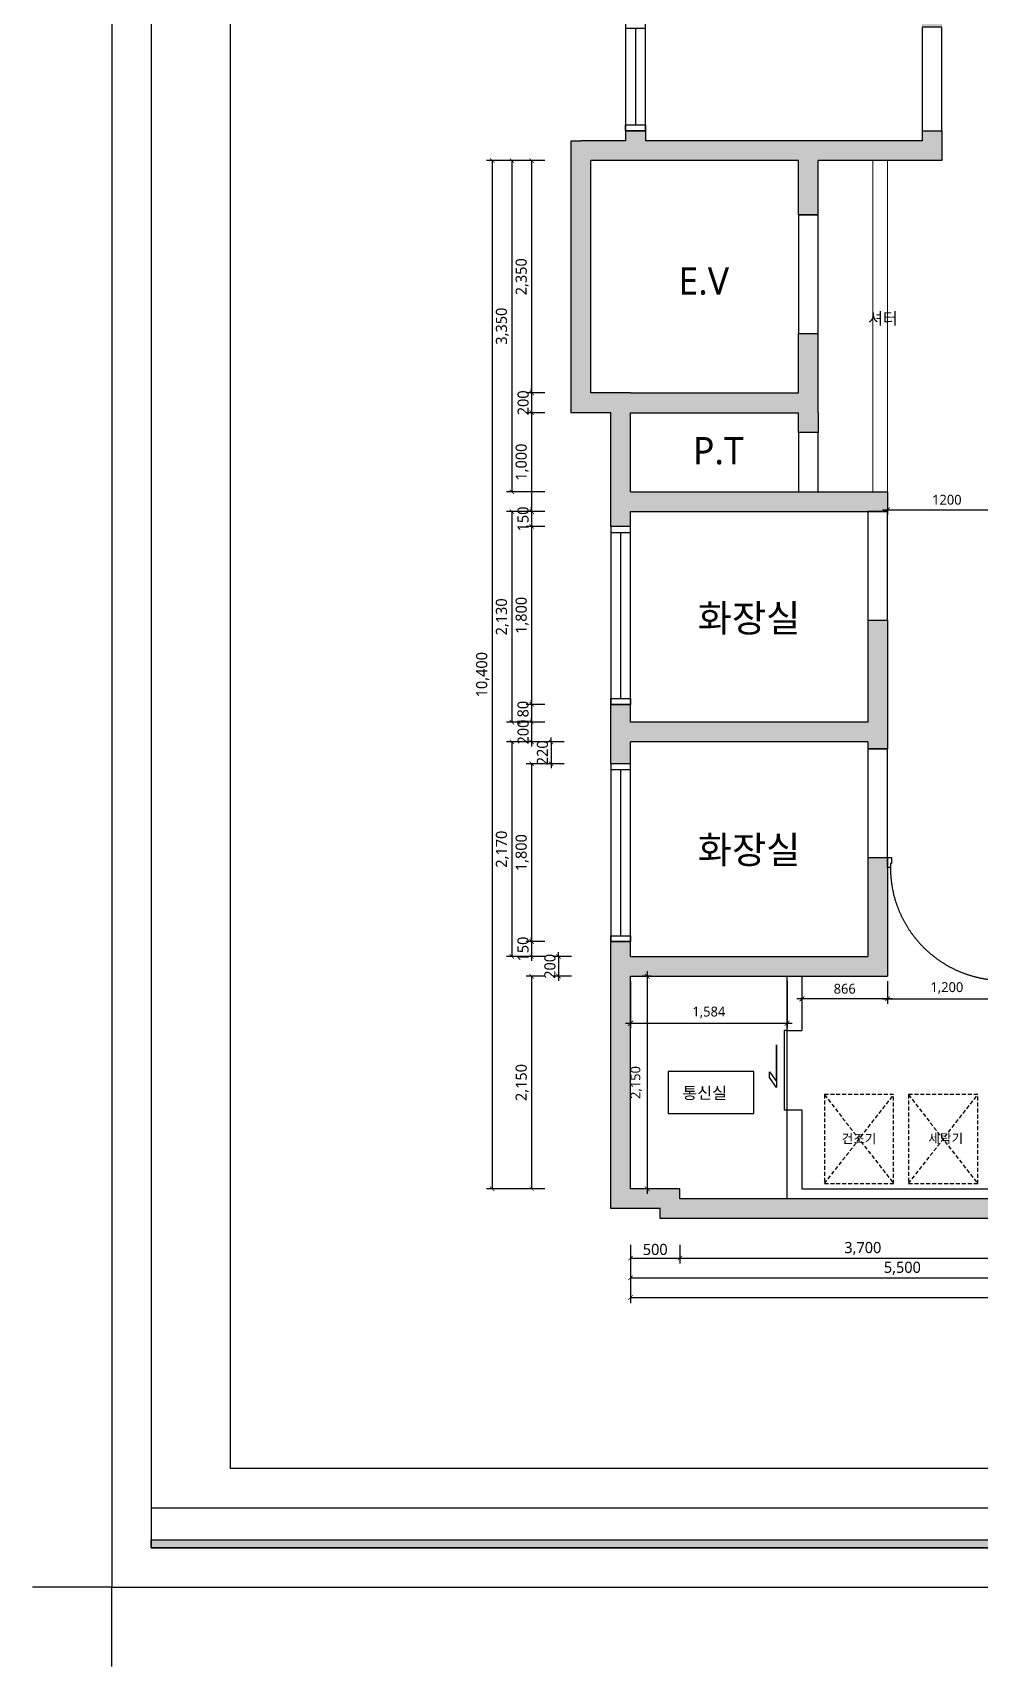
# Model space of a CAD drawing. Header units: metres. Extents: x 11578468 to 47831421, y -58341524 to -14256839.
# Drawn here: x 23673562 to 23683139, y -29115814 to -29099290 of the extents above; entities that cross this region are included whole.
import ezdxf
from ezdxf.enums import TextEntityAlignment as Align

# ---------------------------------------------------------------- set-up
doc = ezdxf.new("R2010")
doc.units = ezdxf.units.M
doc.header["$LTSCALE"] = 50
doc.header["$MEASUREMENT"] = 0
for name, pattern in [('CEN', [62, 60, -1, 0, -1]), ('CENTER2', [28.575, 19.05, -3.175, 3.175, -3.175]), ('DH-HID2', [1.2, 0.8, -0.4])]:
    doc.linetypes.add(name, pattern=pattern)
doc.layers.get('0').update_dxf_attribs({"linetype": 'CONTINUOUS'})
doc.layers.get('DEFPOINTS').update_dxf_attribs({"linetype": 'CONTINUOUS'})
for name, color, linetype in [('0-ELC TEXT', 7, 'CONTINUOUS'), ('3.기호.계단선', 30, 'CONTINUOUS'), ('CEN', 250, 'CEN'), ('CO-DOOR', 8, 'CONTINUOUS'), ('FORM(YOURNAME)-1', 1, 'CONTINUOUS'), ('FORM(YOURNAME)-11', 1, 'CONTINUOUS'), ('FU-FURM', 251, 'DH-HID2'), ('TEX', 7, 'CONTINUOUS'), ('wall', 3, 'CONTINUOUS'), ('WIN', 4, 'CONTINUOUS')]:
    doc.layers.add(name, color=color, linetype=linetype)
for name, color, linetype, lineweight in [('DIM', 7, 'CONTINUOUS', 15), ('ha', 8, 'CONTINUOUS', 5), ('wall2', 3, 'CONTINUOUS', 25)]:
    doc.layers.add(name, color=color, linetype=linetype, lineweight=lineweight)
doc.styles.add('HY 울릉도 L', font='malgun.ttf')
doc.styles.add('JT1', font='malgun.ttf')
doc.styles.add('N 맑은고딕', font='malgun.ttf')
doc.styles.add('NEW 맑은고딕', font='malgun.ttf')
doc.styles.add('YOURNAME', font='malgun.ttf')
doc.styles.add('맑은 고딕', font='malgun.ttf')
doc.dimstyles.new('JJ IN 45', dxfattribs={"dimscale": 45, "dimtxt": 2.5, "dimasz": 1, "dimexe": 1.25, "dimexo": 1.5, "dimtad": 1, "dimdec": 6, "dimlunit": 6, "dimtxsty": 'N 맑은고딕', "dimblk": 'ARCHTICK', "dimcen": 2.5, "dimclrd": 256, "dimclre": 256, "dimclrt": 256, "dimadec": 0, "dimazin": 0, "dimtfac": 1, "dimtdec": 6, "dimtix": 1, "dimtmove": 0, "dimatfit": 3, "dimldrblk": 'ARCHTICK', "dimfxl": 1, "dimarcsym": 0})
doc.dimstyles.new('사본 50', dxfattribs={"dimscale": 50, "dimtxt": 2, "dimasz": 1, "dimexe": 1, "dimexo": 1, "dimgap": 1, "dimtad": 1, "dimdec": 0, "dimrnd": 0.05, "dimdsep": 46, "dimlunit": 6, "dimtxsty": 'HY 울릉도 L', "dimblk": 'ARCHTICK', "dimcen": 2.5, "dimdle": 1, "dimclrd": 133, "dimclre": 133, "dimclrt": 30, "dimadec": 0, "dimazin": 0, "dimtfac": 1, "dimtdec": 0, "dimtix": 1, "dimtmove": 2, "dimatfit": 3, "dimldrblk": 'ARCHTICK', "dimfxl": 1, "dimlwd": -1, "dimlwe": -1, "dimarcsym": 0})

# ---------------------------------------------------------------- blocks, each defined once
blk = doc.blocks.new('*U1961')
at = {"layer": 'WIN', "linetype": 'Continuous'}
blk.add_line((60, 100), (1740, 100), dxfattribs=at)
for points in [[(0, 0), (1800, 0), (1800, 200), (0, 200)], [(0, 0), (60, 0), (60, 200), (0, 200)], [(1800, 0), (1740, 0), (1740, 200), (1800, 200)]]:
    blk.add_lwpolyline(points, close=True, dxfattribs=at)
blk = doc.blocks.new('*U1962')
at = {"layer": 'WIN', "linetype": 'Continuous'}
blk.add_line((60, 100), (1040, 100), dxfattribs=at)
for points in [[(0, 0), (1100, 0), (1100, 200), (0, 200)], [(0, 0), (60, 0), (60, 200), (0, 200)], [(1100, 0), (1040, 0), (1040, 200), (1100, 200)]]:
    blk.add_lwpolyline(points, close=True, dxfattribs=at)
blk = doc.blocks.new('_ArchTick')
at = {"color": 0, "linetype": 'ByBlock', "const_width": 0.15}
blk.add_lwpolyline([(-0.5, -0.5), (0.5, 0.5)], dxfattribs=at)
blk = doc.blocks.new('*D366')
at = {"layer": 'DEFPOINTS', "color": 0, "transparency": 16777216}
for p in [(23725352, -29144857), (23725852, -29144857), (23725852, -29145057)]:
    blk.add_point(p, dxfattribs=at)
at = {"layer": 'DIM', "lineweight": -2, "transparency": 16777216}
for p, q in [((23725352, -29144924), (23725352, -29145113)), ((23725852, -29144924), (23725852, -29145113)), ((23725352, -29145057), (23725852, -29145057))]:
    blk.add_line(p, q, dxfattribs=at)
at = {"layer": 'DIM', "lineweight": -2, "transparency": 16777216, "xscale": 45, "yscale": 45, "zscale": 45, "rotation": 180}
blk.add_blockref('_ArchTick', (23725352, -29145057), dxfattribs=at)
at = {"layer": 'DIM', "lineweight": -2, "transparency": 16777216, "xscale": 45, "yscale": 45, "zscale": 45}
blk.add_blockref('_ArchTick', (23725852, -29145057), dxfattribs=at)
at = {"layer": 'DIM', "transparency": 16777216, "insert": (23725602, -29144971), "char_height": 112.5, "attachment_point": 5, "style": 'N 맑은고딕'}
blk.add_mtext('500', dxfattribs=at)
blk = doc.blocks.new('*D367')
at = {"layer": 'DEFPOINTS', "color": 0, "transparency": 16777216}
for p in [(23725852, -29144857), (23729552, -29144857), (23729552, -29145057)]:
    blk.add_point(p, dxfattribs=at)
at = {"layer": 'DIM', "lineweight": -2, "transparency": 16777216}
for p, q in [((23725852, -29144924), (23725852, -29145113)), ((23729552, -29144924), (23729552, -29145113)), ((23725852, -29145057), (23729552, -29145057))]:
    blk.add_line(p, q, dxfattribs=at)
at = {"layer": 'DIM', "lineweight": -2, "transparency": 16777216, "xscale": 45, "yscale": 45, "zscale": 45, "rotation": 180}
blk.add_blockref('_ArchTick', (23725852, -29145057), dxfattribs=at)
at = {"layer": 'DIM', "lineweight": -2, "transparency": 16777216, "xscale": 45, "yscale": 45, "zscale": 45}
blk.add_blockref('_ArchTick', (23729552, -29145057), dxfattribs=at)
at = {"layer": 'DIM', "transparency": 16777216, "insert": (23727702, -29144961), "char_height": 112.5, "attachment_point": 5, "style": 'N 맑은고딕'}
blk.add_mtext('3,700', dxfattribs=at)
blk = doc.blocks.new('*D380')
at = {"layer": 'DEFPOINTS', "color": 0, "transparency": 16777216}
for p in [(23725352, -29144857), (23730852, -29144857), (23730852, -29145257)]:
    blk.add_point(p, dxfattribs=at)
at = {"layer": 'DIM', "lineweight": -2, "transparency": 16777216}
for p, q in [((23725352, -29144924), (23725352, -29145313)), ((23730852, -29144924), (23730852, -29145313)), ((23725352, -29145257), (23730852, -29145257))]:
    blk.add_line(p, q, dxfattribs=at)
at = {"layer": 'DIM', "lineweight": -2, "transparency": 16777216, "xscale": 45, "yscale": 45, "zscale": 45, "rotation": 180}
blk.add_blockref('_ArchTick', (23725352, -29145257), dxfattribs=at)
at = {"layer": 'DIM', "lineweight": -2, "transparency": 16777216, "xscale": 45, "yscale": 45, "zscale": 45}
blk.add_blockref('_ArchTick', (23730852, -29145257), dxfattribs=at)
at = {"layer": 'DIM', "transparency": 16777216, "insert": (23728102, -29145161), "char_height": 112.5, "attachment_point": 5, "style": 'N 맑은고딕'}
blk.add_mtext('5,500', dxfattribs=at)
blk = doc.blocks.new('*D384')
at = {"layer": 'DEFPOINTS', "color": 0, "transparency": 16777216}
for p in [(23725352, -29144857), (23745702, -29144857), (23745702, -29145457)]:
    blk.add_point(p, dxfattribs=at)
at = {"layer": 'DIM', "lineweight": -2, "transparency": 16777216}
for p, q in [((23725352, -29144924), (23725352, -29145513)), ((23745702, -29144924), (23745702, -29145513)), ((23725352, -29145457), (23745702, -29145457))]:
    blk.add_line(p, q, dxfattribs=at)
at = {"layer": 'DIM', "lineweight": -2, "transparency": 16777216, "xscale": 45, "yscale": 45, "zscale": 45, "rotation": 180}
blk.add_blockref('_ArchTick', (23725352, -29145457), dxfattribs=at)
at = {"layer": 'DIM', "lineweight": -2, "transparency": 16777216, "xscale": 45, "yscale": 45, "zscale": 45}
blk.add_blockref('_ArchTick', (23745702, -29145457), dxfattribs=at)
at = {"layer": 'DIM', "transparency": 16777216, "insert": (23735527, -29145361), "char_height": 112.5, "attachment_point": 5, "style": 'N 맑은고딕'}
blk.add_mtext('20,350', dxfattribs=at)
blk = doc.blocks.new('*D407')
at = {"layer": 'DEFPOINTS', "color": 0, "transparency": 16777216}
for p in [(23724552, -29133957), (23724352, -29136307), (23724552, -29136307)]:
    blk.add_point(p, dxfattribs=at)
at = {"layer": 'DIM', "lineweight": -2, "transparency": 16777216}
for p, q in [((23724485, -29133957), (23724296, -29133957)), ((23724352, -29133957), (23724352, -29136307)), ((23724485, -29136307), (23724296, -29136307))]:
    blk.add_line(p, q, dxfattribs=at)
at = {"layer": 'DIM', "lineweight": -2, "transparency": 16777216, "xscale": 45, "yscale": 45, "zscale": 45}
for p, rotation in [((23724352, -29133957), 90), ((23724352, -29136307), 270)]:
    blk.add_blockref('_ArchTick', p, dxfattribs=dict(at, rotation=rotation))
at = {"layer": 'DIM', "transparency": 16777216, "insert": (23724256, -29135132), "char_height": 112.5, "attachment_point": 5, "rotation": 90, "style": 'N 맑은고딕'}
blk.add_mtext('2,350', dxfattribs=at)
blk = doc.blocks.new('*D408')
at = {"layer": 'DEFPOINTS', "color": 0, "transparency": 16777216}
for p in [(23724552, -29136307), (23724352, -29136507), (23724552, -29136507)]:
    blk.add_point(p, dxfattribs=at)
at = {"layer": 'DIM', "lineweight": -2, "transparency": 16777216}
for p, q in [((23724352, -29136307), (23724352, -29136262)), ((23724485, -29136307), (23724296, -29136307)), ((23724352, -29136307), (23724352, -29136507)), ((23724485, -29136507), (23724296, -29136507)), ((23724352, -29136507), (23724352, -29136552))]:
    blk.add_line(p, q, dxfattribs=at)
at = {"layer": 'DIM', "lineweight": -2, "transparency": 16777216, "xscale": 45, "yscale": 45, "zscale": 45}
for p, rotation in [((23724352, -29136307), 270), ((23724352, -29136507), 90)]:
    blk.add_blockref('_ArchTick', p, dxfattribs=dict(at, rotation=rotation))
at = {"layer": 'DIM', "transparency": 16777216, "insert": (23724266, -29136407), "char_height": 112.5, "attachment_point": 5, "rotation": 90, "style": 'N 맑은고딕'}
blk.add_mtext('200', dxfattribs=at)
blk = doc.blocks.new('*D409')
at = {"layer": 'DEFPOINTS', "color": 0, "transparency": 16777216}
for p in [(23724552, -29136507), (23724352, -29137507), (23724552, -29137507)]:
    blk.add_point(p, dxfattribs=at)
at = {"layer": 'DIM', "lineweight": -2, "transparency": 16777216}
for p, q in [((23724485, -29136507), (23724296, -29136507)), ((23724352, -29136507), (23724352, -29137507)), ((23724485, -29137507), (23724296, -29137507))]:
    blk.add_line(p, q, dxfattribs=at)
at = {"layer": 'DIM', "lineweight": -2, "transparency": 16777216, "xscale": 45, "yscale": 45, "zscale": 45}
for p, rotation in [((23724352, -29136507), 90), ((23724352, -29137507), 270)]:
    blk.add_blockref('_ArchTick', p, dxfattribs=dict(at, rotation=rotation))
at = {"layer": 'DIM', "transparency": 16777216, "insert": (23724256, -29137007), "char_height": 112.5, "attachment_point": 5, "rotation": 90, "style": 'N 맑은고딕'}
blk.add_mtext('1,000', dxfattribs=at)
blk = doc.blocks.new('*D410')
at = {"layer": 'DEFPOINTS', "color": 0, "transparency": 16777216}
for p in [(23724552, -29137507), (23724352, -29137657), (23724552, -29137657)]:
    blk.add_point(p, dxfattribs=at)
at = {"layer": 'DIM', "lineweight": -2, "transparency": 16777216}
for p, q in [((23724485, -29137507), (23724296, -29137507)), ((23724352, -29137507), (23724352, -29137462)), ((23724352, -29137507), (23724352, -29137657)), ((23724485, -29137657), (23724296, -29137657)), ((23724352, -29137657), (23724352, -29137702))]:
    blk.add_line(p, q, dxfattribs=at)
at = {"layer": 'DIM', "lineweight": -2, "transparency": 16777216, "xscale": 45, "yscale": 45, "zscale": 45}
for p, rotation in [((23724352, -29137507), 270), ((23724352, -29137657), 90)]:
    blk.add_blockref('_ArchTick', p, dxfattribs=dict(at, rotation=rotation))
at = {"layer": 'DIM', "transparency": 16777216, "insert": (23724265, -29137582), "char_height": 112.5, "attachment_point": 5, "rotation": 90, "style": 'N 맑은고딕'}
blk.add_mtext('150', dxfattribs=at)
blk = doc.blocks.new('*D411')
at = {"layer": 'DEFPOINTS', "color": 0, "transparency": 16777216}
for p in [(23724552, -29137657), (23724352, -29139457), (23724552, -29139457)]:
    blk.add_point(p, dxfattribs=at)
at = {"layer": 'DIM', "lineweight": -2, "transparency": 16777216}
for p, q in [((23724485, -29137657), (23724296, -29137657)), ((23724352, -29137657), (23724352, -29139457)), ((23724485, -29139457), (23724296, -29139457))]:
    blk.add_line(p, q, dxfattribs=at)
at = {"layer": 'DIM', "lineweight": -2, "transparency": 16777216, "xscale": 45, "yscale": 45, "zscale": 45}
for p, rotation in [((23724352, -29137657), 90), ((23724352, -29139457), 270)]:
    blk.add_blockref('_ArchTick', p, dxfattribs=dict(at, rotation=rotation))
at = {"layer": 'DIM', "transparency": 16777216, "insert": (23724256, -29138557), "char_height": 112.5, "attachment_point": 5, "rotation": 90, "style": 'N 맑은고딕'}
blk.add_mtext('1,800', dxfattribs=at)
blk = doc.blocks.new('*D412')
at = {"layer": 'DEFPOINTS', "color": 0, "transparency": 16777216}
for p in [(23724552, -29139457), (23724352, -29139637), (23724552, -29139637)]:
    blk.add_point(p, dxfattribs=at)
at = {"layer": 'DIM', "lineweight": -2, "transparency": 16777216}
for p, q in [((23724485, -29139457), (23724296, -29139457)), ((23724352, -29139457), (23724352, -29139412)), ((23724352, -29139457), (23724352, -29139637)), ((23724485, -29139637), (23724296, -29139637)), ((23724352, -29139637), (23724352, -29139682))]:
    blk.add_line(p, q, dxfattribs=at)
at = {"layer": 'DIM', "lineweight": -2, "transparency": 16777216, "xscale": 45, "yscale": 45, "zscale": 45}
for p, rotation in [((23724352, -29139457), 270), ((23724352, -29139637), 90)]:
    blk.add_blockref('_ArchTick', p, dxfattribs=dict(at, rotation=rotation))
at = {"layer": 'DIM', "transparency": 16777216, "insert": (23724265, -29139547), "char_height": 112.5, "attachment_point": 5, "rotation": 90, "style": 'N 맑은고딕'}
blk.add_mtext('180', dxfattribs=at)
blk = doc.blocks.new('*D413')
at = {"layer": 'DEFPOINTS', "color": 0, "transparency": 16777216}
for p in [(23724552, -29139637), (23724352, -29139837), (23724552, -29139837)]:
    blk.add_point(p, dxfattribs=at)
at = {"layer": 'DIM', "lineweight": -2, "transparency": 16777216}
for p, q in [((23724485, -29139637), (23724296, -29139637)), ((23724352, -29139637), (23724352, -29139592)), ((23724352, -29139637), (23724352, -29139837)), ((23724485, -29139837), (23724296, -29139837)), ((23724352, -29139837), (23724352, -29139882))]:
    blk.add_line(p, q, dxfattribs=at)
at = {"layer": 'DIM', "lineweight": -2, "transparency": 16777216, "xscale": 45, "yscale": 45, "zscale": 45}
for p, rotation in [((23724352, -29139637), 270), ((23724352, -29139837), 90)]:
    blk.add_blockref('_ArchTick', p, dxfattribs=dict(at, rotation=rotation))
at = {"layer": 'DIM', "transparency": 16777216, "insert": (23724266, -29139737), "char_height": 112.5, "attachment_point": 5, "rotation": 90, "style": 'N 맑은고딕'}
blk.add_mtext('200', dxfattribs=at)
blk = doc.blocks.new('*D414')
at = {"layer": 'DEFPOINTS', "color": 0, "transparency": 16777216}
for p in [(23724748, -29139837), (23724548, -29140057), (23724748, -29140057)]:
    blk.add_point(p, dxfattribs=at)
at = {"layer": 'DIM', "lineweight": -2, "transparency": 16777216}
for p, q in [((23724680, -29139837), (23724492, -29139837)), ((23724548, -29139837), (23724548, -29139792)), ((23724548, -29139837), (23724548, -29140057)), ((23724680, -29140057), (23724492, -29140057)), ((23724548, -29140057), (23724548, -29140102))]:
    blk.add_line(p, q, dxfattribs=at)
at = {"layer": 'DIM', "lineweight": -2, "transparency": 16777216, "xscale": 45, "yscale": 45, "zscale": 45}
for p, rotation in [((23724548, -29139837), 270), ((23724548, -29140057), 90)]:
    blk.add_blockref('_ArchTick', p, dxfattribs=dict(at, rotation=rotation))
at = {"layer": 'DIM', "transparency": 16777216, "insert": (23724462, -29139947), "char_height": 112.5, "attachment_point": 5, "rotation": 90, "style": 'N 맑은고딕'}
blk.add_mtext('220', dxfattribs=at)
blk = doc.blocks.new('*D415')
at = {"layer": 'DEFPOINTS', "color": 0, "transparency": 16777216}
for p in [(23724552, -29140057), (23724352, -29141857), (23724552, -29141857)]:
    blk.add_point(p, dxfattribs=at)
at = {"layer": 'DIM', "lineweight": -2, "transparency": 16777216}
for p, q in [((23724485, -29140057), (23724296, -29140057)), ((23724352, -29140057), (23724352, -29141857)), ((23724485, -29141857), (23724296, -29141857))]:
    blk.add_line(p, q, dxfattribs=at)
at = {"layer": 'DIM', "lineweight": -2, "transparency": 16777216, "xscale": 45, "yscale": 45, "zscale": 45}
for p, rotation in [((23724352, -29140057), 90), ((23724352, -29141857), 270)]:
    blk.add_blockref('_ArchTick', p, dxfattribs=dict(at, rotation=rotation))
at = {"layer": 'DIM', "transparency": 16777216, "insert": (23724256, -29140957), "char_height": 112.5, "attachment_point": 5, "rotation": 90, "style": 'N 맑은고딕'}
blk.add_mtext('1,800', dxfattribs=at)
blk = doc.blocks.new('*D416')
at = {"layer": 'DEFPOINTS', "color": 0, "transparency": 16777216}
for p in [(23724552, -29141857), (23724352, -29142007), (23724552, -29142007)]:
    blk.add_point(p, dxfattribs=at)
at = {"layer": 'DIM', "lineweight": -2, "transparency": 16777216}
for p, q in [((23724485, -29141857), (23724296, -29141857)), ((23724352, -29141857), (23724352, -29141812)), ((23724352, -29141857), (23724352, -29142007)), ((23724485, -29142007), (23724296, -29142007)), ((23724352, -29142007), (23724352, -29142052))]:
    blk.add_line(p, q, dxfattribs=at)
at = {"layer": 'DIM', "lineweight": -2, "transparency": 16777216, "xscale": 45, "yscale": 45, "zscale": 45}
for p, rotation in [((23724352, -29141857), 270), ((23724352, -29142007), 90)]:
    blk.add_blockref('_ArchTick', p, dxfattribs=dict(at, rotation=rotation))
at = {"layer": 'DIM', "transparency": 16777216, "insert": (23724265, -29141932), "char_height": 112.5, "attachment_point": 5, "rotation": 90, "style": 'N 맑은고딕'}
blk.add_mtext('150', dxfattribs=at)
blk = doc.blocks.new('*D417')
at = {"layer": 'DEFPOINTS', "color": 0, "transparency": 16777216}
for p in [(23724823, -29142007), (23724623, -29142207), (23724823, -29142207)]:
    blk.add_point(p, dxfattribs=at)
at = {"layer": 'DIM', "lineweight": -2, "transparency": 16777216}
for p, q in [((23724755, -29142007), (23724567, -29142007)), ((23724623, -29142007), (23724623, -29141962)), ((23724623, -29142007), (23724623, -29142207)), ((23724755, -29142207), (23724567, -29142207)), ((23724623, -29142207), (23724623, -29142252))]:
    blk.add_line(p, q, dxfattribs=at)
at = {"layer": 'DIM', "lineweight": -2, "transparency": 16777216, "xscale": 45, "yscale": 45, "zscale": 45}
for p, rotation in [((23724623, -29142007), 270), ((23724623, -29142207), 90)]:
    blk.add_blockref('_ArchTick', p, dxfattribs=dict(at, rotation=rotation))
at = {"layer": 'DIM', "transparency": 16777216, "insert": (23724537, -29142107), "char_height": 112.5, "attachment_point": 5, "rotation": 90, "style": 'N 맑은고딕'}
blk.add_mtext('200', dxfattribs=at)
blk = doc.blocks.new('*D418')
at = {"layer": 'DEFPOINTS', "color": 0, "transparency": 16777216}
for p in [(23724552, -29142207), (23724352, -29144357), (23724552, -29144357)]:
    blk.add_point(p, dxfattribs=at)
at = {"layer": 'DIM', "lineweight": -2, "transparency": 16777216}
for p, q in [((23724485, -29142207), (23724296, -29142207)), ((23724352, -29142207), (23724352, -29144357)), ((23724485, -29144357), (23724296, -29144357))]:
    blk.add_line(p, q, dxfattribs=at)
at = {"layer": 'DIM', "lineweight": -2, "transparency": 16777216, "xscale": 45, "yscale": 45, "zscale": 45}
for p, rotation in [((23724352, -29142207), 90), ((23724352, -29144357), 270)]:
    blk.add_blockref('_ArchTick', p, dxfattribs=dict(at, rotation=rotation))
at = {"layer": 'DIM', "transparency": 16777216, "insert": (23724256, -29143282), "char_height": 112.5, "attachment_point": 5, "rotation": 90, "style": 'N 맑은고딕'}
blk.add_mtext('2,150', dxfattribs=at)
blk = doc.blocks.new('*D419')
at = {"layer": 'DEFPOINTS', "color": 0, "transparency": 16777216}
for p in [(23724552, -29133957), (23724152, -29137307), (23724552, -29137307)]:
    blk.add_point(p, dxfattribs=at)
at = {"layer": 'DIM', "lineweight": -2, "transparency": 16777216}
for p, q in [((23724485, -29133957), (23724096, -29133957)), ((23724152, -29133957), (23724152, -29137307)), ((23724485, -29137307), (23724096, -29137307))]:
    blk.add_line(p, q, dxfattribs=at)
at = {"layer": 'DIM', "lineweight": -2, "transparency": 16777216, "xscale": 45, "yscale": 45, "zscale": 45}
for p, rotation in [((23724152, -29133957), 90), ((23724152, -29137307), 270)]:
    blk.add_blockref('_ArchTick', p, dxfattribs=dict(at, rotation=rotation))
at = {"layer": 'DIM', "transparency": 16777216, "insert": (23724056, -29135632), "char_height": 112.5, "attachment_point": 5, "rotation": 90, "style": 'N 맑은고딕'}
blk.add_mtext('3,350', dxfattribs=at)
blk = doc.blocks.new('*D420')
at = {"layer": 'DEFPOINTS', "color": 0, "transparency": 16777216}
for p in [(23724552, -29137507), (23724152, -29139637), (23724552, -29139637)]:
    blk.add_point(p, dxfattribs=at)
at = {"layer": 'DIM', "lineweight": -2, "transparency": 16777216}
for p, q in [((23724485, -29137507), (23724096, -29137507)), ((23724152, -29137507), (23724152, -29139637)), ((23724485, -29139637), (23724096, -29139637))]:
    blk.add_line(p, q, dxfattribs=at)
at = {"layer": 'DIM', "lineweight": -2, "transparency": 16777216, "xscale": 45, "yscale": 45, "zscale": 45}
for p, rotation in [((23724152, -29137507), 90), ((23724152, -29139637), 270)]:
    blk.add_blockref('_ArchTick', p, dxfattribs=dict(at, rotation=rotation))
at = {"layer": 'DIM', "transparency": 16777216, "insert": (23724056, -29138572), "char_height": 112.5, "attachment_point": 5, "rotation": 90, "style": 'N 맑은고딕'}
blk.add_mtext('2,130', dxfattribs=at)
blk = doc.blocks.new('*D421')
at = {"layer": 'DEFPOINTS', "color": 0, "transparency": 16777216}
for p in [(23724548, -29139837), (23724152, -29142007), (23724552, -29142007)]:
    blk.add_point(p, dxfattribs=at)
at = {"layer": 'DIM', "lineweight": -2, "transparency": 16777216}
for p, q in [((23724480, -29139837), (23724096, -29139837)), ((23724152, -29139837), (23724152, -29142007)), ((23724485, -29142007), (23724096, -29142007))]:
    blk.add_line(p, q, dxfattribs=at)
at = {"layer": 'DIM', "lineweight": -2, "transparency": 16777216, "xscale": 45, "yscale": 45, "zscale": 45}
for p, rotation in [((23724152, -29139837), 90), ((23724152, -29142007), 270)]:
    blk.add_blockref('_ArchTick', p, dxfattribs=dict(at, rotation=rotation))
at = {"layer": 'DIM', "transparency": 16777216, "insert": (23724056, -29140922), "char_height": 112.5, "attachment_point": 5, "rotation": 90, "style": 'N 맑은고딕'}
blk.add_mtext('2,170', dxfattribs=at)
blk = doc.blocks.new('*D422')
at = {"layer": 'DEFPOINTS', "color": 0, "transparency": 16777216}
for p in [(23724534, -29133957), (23723952, -29144357), (23724552, -29144357)]:
    blk.add_point(p, dxfattribs=at)
at = {"layer": 'DIM', "lineweight": -2, "transparency": 16777216}
for p, q in [((23724466, -29133957), (23723896, -29133957)), ((23723952, -29133957), (23723952, -29144357)), ((23724485, -29144357), (23723896, -29144357))]:
    blk.add_line(p, q, dxfattribs=at)
at = {"layer": 'DIM', "lineweight": -2, "transparency": 16777216, "xscale": 45, "yscale": 45, "zscale": 45}
for p, rotation in [((23723952, -29133957), 90), ((23723952, -29144357), 270)]:
    blk.add_blockref('_ArchTick', p, dxfattribs=dict(at, rotation=rotation))
at = {"layer": 'DIM', "transparency": 16777216, "insert": (23723856, -29139157), "char_height": 112.5, "attachment_point": 5, "rotation": 90, "style": 'N 맑은고딕'}
blk.add_mtext('10,400', dxfattribs=at)
blk = doc.blocks.new('FORM-ELEVATION')
at = {"layer": 'FORM(YOURNAME)-11'}
h = blk.add_hatch(color=256, dxfattribs=at)
h.dxf.hatch_style = 1
h.paths.add_polyline_path([(-10309, 35708), (71691, 35708), (71691, 35508), (-10309, 35508)])
h.paths.add_polyline_path([(-10309, -21492), (71691, -21492), (71691, -21692), (-10309, -21692)])
at = {"layer": 'DEFPOINTS', "color": 158}
blk.add_line((62481, -20692), (-10309, -20692), dxfattribs=at)
blk.add_lwpolyline([(-10309, -21692), (71691, -21692), (71691, 35708), (-10309, 35708)], close=True, dxfattribs=at)
at = {"layer": 'DEFPOINTS'}
blk.add_lwpolyline([(-8309, 33708), (61071, 33708), (61071, -19692), (-8309, -19692)], close=True, dxfattribs=at)
at = {"layer": 'DEFPOINTS', "color": 1}
blk.add_lwpolyline([(-11309, -24692), (-11309, -22692), (-13309, -22692)], dxfattribs=at)
at = {"layer": 'FORM(YOURNAME)-11', "color": 250}
blk.add_lwpolyline([(-11309, -22692), (72691, -22692), (72691, 36708), (-11309, 36708)], close=True, dxfattribs=at)
at = {"layer": 'FORM(YOURNAME)-11'}
blk.add_lwpolyline([(-10309, -21492), (71691, -21492), (71691, -21692), (-10309, -21692)], close=True, dxfattribs=at)
at = {"layer": 'FORM(YOURNAME)-11', "color": 3, "style": 'YOURNAME'}
for tag, height, p in [('1', 451, (71041, -1219)), ('2', 451, (71041, -1863)), ('3', 451, (71041, -3150)), ('4', 451, (71041, -5081)), ('5', 515, (71041, -7398)), ('6', 515, (71041, -9650)), ('7', 515, (71041, -11903)), ('8', 515, (71041, -14155)), ('9', 515, (71041, -16408)), ('10', 515, (66791, -18596)), ('11', 515, (71041, -18660)), ('12', 515, (66791, -20848)), ('13', 515, (71041, -20848))]:
    blk.add_attdef(tag, text='', height=height, dxfattribs=at).set_placement(p, align=Align.MIDDLE_RIGHT)
blk = doc.blocks.new('*D553')
at = {"layer": '3.기호.계단선', "color": 133, "ltscale": 10, "transparency": 16777216}
for p, q in [((23679818, -29108834), (23679728, -29108834)), ((23679778, -29108784), (23679778, -29111034)), ((23679810, -29110984), (23679728, -29110984))]:
    blk.add_line(p, q, dxfattribs=at)
at = {"layer": 'DEFPOINTS', "color": 0, "ltscale": 10, "transparency": 16777216}
for p in [(23679868, -29108834), (23679778, -29110984), (23679860, -29110984)]:
    blk.add_point(p, dxfattribs=at)
at = {"layer": '3.기호.계단선', "color": 133, "ltscale": 10, "transparency": 16777216, "xscale": 50, "yscale": 50, "zscale": 50}
for p, rotation in [((23679778, -29108834), 90), ((23679778, -29110984), 270)]:
    blk.add_blockref('_ArchTick', p, dxfattribs=dict(at, rotation=rotation))
at = {"layer": '3.기호.계단선', "color": 30, "ltscale": 10, "transparency": 16777216, "insert": (23679668, -29109909), "char_height": 100, "attachment_point": 5, "rotation": 90, "style": 'HY 울릉도 L'}
blk.add_mtext('2,150', dxfattribs=at)
blk = doc.blocks.new('*D625')
at = {"layer": 'DEFPOINTS', "color": 0, "ltscale": 10, "transparency": 16777216}
for p in [(23679610, -29108834), (23681194, -29108834), (23681194, -29109310)]:
    blk.add_point(p, dxfattribs=at)
at = {"layer": 'wall', "color": 133, "ltscale": 10, "transparency": 16777216}
for p, q in [((23679610, -29108884), (23679610, -29109360)), ((23681194, -29108884), (23681194, -29109360)), ((23679560, -29109310), (23681244, -29109310))]:
    blk.add_line(p, q, dxfattribs=at)
at = {"layer": 'wall', "color": 133, "ltscale": 10, "transparency": 16777216, "xscale": 50, "yscale": 50, "zscale": 50, "rotation": 180}
blk.add_blockref('_ArchTick', (23679610, -29109310), dxfattribs=at)
at = {"layer": 'wall', "color": 133, "ltscale": 10, "transparency": 16777216, "xscale": 50, "yscale": 50, "zscale": 50}
blk.add_blockref('_ArchTick', (23681194, -29109310), dxfattribs=at)
at = {"layer": 'wall', "color": 30, "ltscale": 10, "transparency": 16777216, "insert": (23680402, -29109200), "char_height": 100, "attachment_point": 5, "style": 'HY 울릉도 L'}
blk.add_mtext('1,584', dxfattribs=at)
blk = doc.blocks.new('*U627')
at = {"layer": 'WIN', "linetype": 'Continuous', "transparency": 33554687}
for points in [[(30, 1341), (30, 200), (70, 200), (70, 1341)], [(0, 200), (0, 100), (40, 100), (40, 160), (30, 160), (30, 200)], [(1201, 200), (1201, 100), (1161, 100), (1161, 160), (1171, 160), (1171, 200)]]:
    blk.add_lwpolyline(points, close=True, dxfattribs=at)
at = {"layer": 'WIN', "linetype": 'CENTER2', "ltscale": 20, "transparency": 33554687}
blk.add_arc((30, 200), 1141, 0, 90, dxfattribs=at)
blk = doc.blocks.new('*D628')
at = {"layer": 'DEFPOINTS', "color": 0, "ltscale": 10, "transparency": 16777216}
for p in [(23682210, -29108834), (23683410, -29108834), (23683410, -29109063)]:
    blk.add_point(p, dxfattribs=at)
at = {"layer": 'wall', "color": 133, "ltscale": 10, "transparency": 16777216}
for p, q in [((23682210, -29108884), (23682210, -29109113)), ((23683410, -29108884), (23683410, -29109113)), ((23682160, -29109063), (23683460, -29109063))]:
    blk.add_line(p, q, dxfattribs=at)
at = {"layer": 'wall', "color": 133, "ltscale": 10, "transparency": 16777216, "xscale": 50, "yscale": 50, "zscale": 50, "rotation": 180}
blk.add_blockref('_ArchTick', (23682210, -29109063), dxfattribs=at)
at = {"layer": 'wall', "color": 133, "ltscale": 10, "transparency": 16777216, "xscale": 50, "yscale": 50, "zscale": 50}
blk.add_blockref('_ArchTick', (23683410, -29109063), dxfattribs=at)
at = {"layer": 'wall', "color": 30, "ltscale": 10, "transparency": 16777216, "insert": (23682810, -29108953), "char_height": 100, "attachment_point": 5, "style": 'HY 울릉도 L'}
blk.add_mtext('1,200', dxfattribs=at)
blk = doc.blocks.new('*D629')
at = {"layer": 'DEFPOINTS', "color": 0, "ltscale": 10, "transparency": 16777216}
for p in [(23681344, -29108834), (23682210, -29108834), (23681344, -29109063)]:
    blk.add_point(p, dxfattribs=at)
at = {"layer": 'wall', "color": 133, "ltscale": 10, "transparency": 16777216}
for p, q in [((23681344, -29108884), (23681344, -29109113)), ((23682210, -29108884), (23682210, -29109113)), ((23682260, -29109063), (23681294, -29109063))]:
    blk.add_line(p, q, dxfattribs=at)
at = {"layer": 'wall', "color": 133, "ltscale": 10, "transparency": 16777216, "xscale": 50, "yscale": 50, "zscale": 50, "rotation": 180}
blk.add_blockref('_ArchTick', (23681344, -29109063), dxfattribs=at)
at = {"layer": 'wall', "color": 133, "ltscale": 10, "transparency": 16777216, "xscale": 50, "yscale": 50, "zscale": 50}
blk.add_blockref('_ArchTick', (23682210, -29109063), dxfattribs=at)
at = {"layer": 'wall', "color": 30, "ltscale": 10, "transparency": 16777216, "insert": (23681777, -29108961), "char_height": 100, "attachment_point": 5, "style": 'HY 울릉도 L'}
blk.add_mtext('866', dxfattribs=at)
blk = doc.blocks.new('*D772')
at = {"layer": 'DEFPOINTS', "color": 0, "ltscale": 10, "transparency": 16777216}
for p in [(23682210, -29103934), (23683410, -29103934), (23683410, -29104117)]:
    blk.add_point(p, dxfattribs=at)
at = {"layer": 'wall', "color": 133, "ltscale": 10, "transparency": 16777216}
for p, q in [((23682210, -29103984), (23682210, -29104167)), ((23683410, -29103984), (23683410, -29104167)), ((23682160, -29104117), (23683460, -29104117))]:
    blk.add_line(p, q, dxfattribs=at)
at = {"layer": 'wall', "color": 133, "ltscale": 10, "transparency": 16777216, "xscale": 50, "yscale": 50, "zscale": 50, "rotation": 180}
blk.add_blockref('_ArchTick', (23682210, -29104117), dxfattribs=at)
at = {"layer": 'wall', "color": 133, "ltscale": 10, "transparency": 16777216, "xscale": 50, "yscale": 50, "zscale": 50}
blk.add_blockref('_ArchTick', (23683410, -29104117), dxfattribs=at)
at = {"layer": 'wall', "color": 30, "ltscale": 10, "transparency": 16777216, "insert": (23682810, -29104015), "char_height": 100, "attachment_point": 5, "style": 'HY 울릉도 L'}
blk.add_mtext('1200', dxfattribs=at)
blk = doc.blocks.new('sdagdgds')
at = {"layer": 'ha', "transparency": 33554687}
h = blk.add_hatch(color=256, dxfattribs=at)
h.dxf.hatch_style = 1
h.paths.add_polyline_path([(23725502, -29128457), (23728302, -29128457), (23728302, -29132607), (23728502, -29132607), (23728502, -29128257), (23728302, -29128257), (23725302, -29128257), (23725302, -29132557), (23725502, -29132557)])
h.paths.add_polyline_path([(23728502, -29133657), (23728302, -29133657), (23728302, -29133757), (23725502, -29133757), (23725502, -29133657), (23725302, -29133657), (23725302, -29133757), (23724848.0976572, -29133757), (23724752, -29133757), (23724752, -29136507), (23725152, -29136507), (23725152, -29137657), (23725352, -29137657), (23725352, -29137507), (23727752, -29137507), (23727952, -29137507), (23727952, -29137307), (23725352, -29137307), (23725352, -29136507), (23727052, -29136507), (23727052, -29136707), (23727252, -29136707), (23727252, -29136507), (23727252, -29135757), (23727252, -29135707), (23727052, -29135707), (23727052, -29135757), (23727052, -29136307), (23725352, -29136307), (23724952, -29136307), (23724952, -29133957), (23727052, -29133957), (23727052, -29134507), (23727252, -29134507), (23727252, -29133957), (23728502, -29133957)])
h.paths.add_polyline_path([(23727952, -29138607), (23727752, -29138607), (23727752, -29139637), (23725352, -29139637), (23725352, -29139457), (23725152, -29139457), (23725152, -29140057), (23725352, -29140057), (23725352, -29139837), (23727752, -29139837), (23727752, -29139907), (23727952, -29139907), (23727952, -29139837)])
h.paths.add_polyline_path([(23727952, -29141007), (23727752, -29141007), (23727752, -29142007), (23725352, -29142007), (23725352, -29141857), (23725152, -29141857), (23725152, -29144557), (23725652, -29144557), (23725652, -29144657), (23729552, -29144657), (23729552, -29144457), (23725852, -29144457), (23725852, -29144357), (23725352, -29144357), (23725352, -29142207), (23727952, -29142207)])
h.paths.add_polyline_path([(23731552, -29144307), (23730852, -29144307), (23730852, -29144457), (23730732, -29144457), (23730732, -29144657), (23732052, -29144657), (23732052, -29144457), (23731552, -29144457)])
h.paths.add_polyline_path([(23739502, -29144457), (23736702, -29144457), (23736702, -29144307), (23736002, -29144307), (23736002, -29144457), (23733202, -29144457), (23733202, -29144657), (23739502, -29144657)])
h.paths.add_polyline_path([(23745902, -29143307), (23745702, -29143307), (23745702, -29144457), (23744702, -29144457), (23744702, -29144307), (23744002, -29144307), (23744002, -29144457), (23743102, -29144457), (23743102, -29144657), (23745902, -29144657)])
h.paths.add_polyline_path([(23745902, -29133157), (23745702, -29133157), (23745702, -29139657), (23745902, -29139657)])
h.paths.add_polyline_path([(23745902, -29140857), (23745702, -29140857), (23745702, -29142157), (23745902, -29142157)])
h.paths.add_polyline_path([(23744602, -29136307), (23743902, -29136307), (23743902, -29136657), (23744602, -29136657)])
h.paths.add_polyline_path([(23736702, -29136307), (23736002, -29136307), (23736002, -29136657), (23736702, -29136657)])
h.paths.add_polyline_path([(23731602, -29136307), (23730902, -29136307), (23730902, -29136657), (23731602, -29136657)])
h.paths.add_polyline_path([(23745902, -29130707), (23745702, -29130707), (23745702, -29131957), (23745902, -29131957)])
h.paths.add_polyline_path([(23745902, -29128257), (23743802, -29128257), (23743802, -29128457), (23743802, -29128707), (23744502, -29128707), (23744502, -29128457), (23745702, -29128457), (23745702, -29129607), (23745902, -29129607)])
h.paths.add_polyline_path([(23731602, -29128457), (23731602, -29128257), (23730902, -29128257), (23730902, -29130107), (23731102, -29130107), (23731102, -29128707), (23731602, -29128707)])
h.paths.add_polyline_path([(23736702, -29128257), (23736002, -29128257), (23736002, -29128457), (23736002, -29128707), (23736702, -29128707), (23736702, -29128457)])
at = {"layer": 'CEN'}
for points in [[(23728302, -29133657), (23728502, -29133657), (23728502, -29132607), (23728302, -29132607)], [(23727052, -29135707), (23727252, -29135707), (23727252, -29134507), (23727052, -29134507)], [(23727052, -29137307), (23727252, -29137307), (23727252, -29136707), (23727052, -29136707)], [(23727752, -29138607), (23727952, -29138607), (23727952, -29137507), (23727752, -29137507)], [(23727752, -29141007), (23727952, -29141007), (23727952, -29139907), (23727752, -29139907)]]:
    blk.add_lwpolyline(points, close=True, dxfattribs=at)
at = {"layer": 'wall'}
for p, q in [((23724752, -29136507), (23724752, -29133757)), ((23724752, -29133757), (23724848.0976572, -29133757)), ((23725302, -29133757), (23724848.0976572, -29133757)), ((23725302, -29133657), (23725302, -29133757)), ((23725302, -29133657), (23725502, -29133657)), ((23725502, -29133657), (23725502, -29133757)), ((23728302, -29133757), (23725502, -29133757)), ((23728302, -29133657), (23728302, -29133757)), ((23728302, -29133657), (23728502, -29133657)), ((23728502, -29133657), (23728502, -29133957)), ((23727052, -29133957), (23724952, -29133957)), ((23724952, -29136307), (23724952, -29133957)), ((23727052, -29134507), (23727052, -29133957)), ((23728502, -29133957), (23727252, -29133957)), ((23727252, -29134507), (23727252, -29133957)), ((23727052, -29134507), (23727252, -29134507)), ((23727052, -29135757), (23727052, -29135707)), ((23727052, -29135707), (23727252, -29135707)), ((23727052, -29136307), (23727052, -29135757)), ((23727252, -29135757), (23727252, -29135707)), ((23727252, -29136507), (23727252, -29135757)), ((23725352, -29136307), (23724952, -29136307)), ((23725352, -29136307), (23727052, -29136307)), ((23725152, -29136507), (23724752, -29136507)), ((23725152, -29137657), (23725152, -29136507)), ((23725352, -29137307), (23725352, -29136507)), ((23725352, -29136507), (23727052, -29136507)), ((23727052, -29136707), (23727052, -29136507)), ((23727252, -29136507), (23727252, -29136707)), ((23727252, -29136707), (23727052, -29136707)), ((23725352, -29137307), (23727952, -29137307)), ((23727952, -29137307), (23727952, -29137507)), ((23725352, -29137657), (23725352, -29137507)), ((23725352, -29137507), (23727752, -29137507)), ((23727752, -29137507), (23727952, -29137507)), ((23727752, -29137507), (23727952, -29137507)), ((23725352, -29137657), (23725152, -29137657)), ((23727752, -29138607), (23727752, -29139637)), ((23727752, -29138607), (23727952, -29138607)), ((23727952, -29138607), (23727952, -29139837)), ((23725152, -29140057), (23725152, -29139457)), ((23725352, -29139457), (23725152, -29139457)), ((23725352, -29139637), (23725352, -29139457)), ((23727752, -29139637), (23725352, -29139637)), ((23725352, -29140057), (23725352, -29139837)), ((23727752, -29139837), (23725352, -29139837)), ((23727752, -29139837), (23727752, -29139907)), ((23727952, -29139837), (23727952, -29139907)), ((23725352, -29140057), (23725152, -29140057)), ((23727752, -29139907), (23727952, -29139907)), ((23727752, -29141007), (23727752, -29142007)), ((23727752, -29141007), (23727952, -29141007)), ((23727952, -29141007), (23727952, -29142207)), ((23725152, -29144557), (23725152, -29141857)), ((23725352, -29141857), (23725152, -29141857)), ((23725352, -29142007), (23725352, -29141857)), ((23725352, -29142007), (23727752, -29142007)), ((23725352, -29144357), (23725352, -29142207)), ((23725352, -29142207), (23727952, -29142207)), ((23725852, -29144357), (23725352, -29144357)), ((23725852, -29144457), (23725852, -29144357)), ((23729552, -29144457), (23725852, -29144457)), ((23725652, -29144557), (23725152, -29144557)), ((23725652, -29144657), (23725652, -29144557)), ((23729552, -29144657), (23725652, -29144657))]:
    blk.add_line(p, q, dxfattribs=at)
at = {"layer": 'WIN', "linetype": 'Continuous', "rotation": 270}
for name, p in [('*U1962', (23725302, -29132557)), ('*U1961', (23725152, -29137657)), ('*U1961', (23725152, -29140057))]:
    blk.add_blockref(name, p, dxfattribs=at)
at = {"layer": 'wall2', "char_height": 275.88175264, "attachment_point": 1, "style": 'NEW 맑은고딕'}
for s, insert in [('E.V', (23725837.5421157, -29135036.5379508)), ('P.T', (23725983.7020641, -29136752.057361)), ('화장실', (23726031.7854218, -29138448.4827187)), ('화장실', (23726031.7854218, -29140790.817278))]:
    blk.add_mtext_dynamic_manual_height_columns(s, width=3673.452008802, gutter_width=1379.4087632, heights=[0], dxfattribs=dict(at, insert=insert))
at = {"layer": 'DIM'}
for base, p1, p2, picture, middle in [((23723952.0000000298, -29144357.0000000112), (23724533.8698122613, -29133957), (23724552, -29144357), '*D422', (23723856.0081521906, -29139157.0000000112)), ((23724152.0000000298, -29137307.0000000112), (23724552, -29133957), (23724552, -29137307), '*D419', (23724056.3138587102, -29135632.0000000112)), ((23724352.0000000298, -29136307.0000000112), (23724552, -29133957), (23724552, -29136307), '*D407', (23724256.3138587102, -29135132.0000000112)), ((23724352, -29136507), (23724552, -29136307), (23724552, -29136507), '*D408', (23724265.7525476, -29136407)), ((23724352.0000000298, -29137507.0000000112), (23724552, -29136507), (23724552, -29137507), '*D409', (23724256.0081521906, -29137007.0000000112)), ((23724152.0000000298, -29139637.0000000112), (23724552, -29137507), (23724552, -29139637), '*D420', (23724056.0081521906, -29138572.0000000112)), ((23724352, -29137657), (23724552, -29137507), (23724552, -29137657), '*D410', (23724265.446841, -29137582)), ((23724352.0000000298, -29139457.0000000112), (23724552, -29137657), (23724552, -29139457), '*D411', (23724256.0081521906, -29138557.0000000112)), ((23724352, -29139637), (23724552, -29139457), (23724552, -29139637), '*D412', (23724265.446841, -29139547)), ((23724352, -29139837), (23724552, -29139637), (23724552, -29139837), '*D413', (23724265.7525476, -29139737)), ((23724152.0000000298, -29142007.0000000112), (23724547.8764773309, -29139837), (23724552, -29142007), '*D421', (23724056.0081521906, -29140922.0000000112)), ((23724547.8764774, -29140057), (23724747.8764773, -29139837), (23724747.8764773, -29140057), '*D414', (23724461.6290249, -29139947)), ((23724352.0000000298, -29141857.0000000112), (23724552, -29140057), (23724552, -29141857), '*D415', (23724256.0081522018, -29140957.0000000112)), ((23724352, -29142007), (23724552, -29141857), (23724552, -29142007), '*D416', (23724265.446841, -29141932)), ((23724622.8181379, -29142207), (23724822.8181378, -29142007), (23724822.8181378, -29142207), '*D417', (23724536.5706854, -29142107)), ((23724352.0000000298, -29144357.0000000112), (23724552, -29142207), (23724552, -29144357), '*D418', (23724256.0081522018, -29143282.0000000112))]:
    dim = blk.add_linear_dim(base=base, p1=p1, p2=p2, angle=90, dimstyle='JJ IN 45', dxfattribs=at)
    dim.commit()
    dim.dimension.update_dxf_attribs({"geometry": picture, "text_midpoint": middle})
for base, p1, p2, picture, middle in [((23725852, -29145057), (23725352, -29144857), (23725852, -29144857), '*D366', (23725602, -29144970.7525476)), ((23730852, -29145257), (23725352, -29144857), (23730852, -29144857), '*D380', (23728102, -29145161.3138586991)), ((23745702, -29145457), (23725352, -29144857), (23745702, -29144857), '*D384', (23735527, -29145361.3138586991)), ((23729552, -29145057), (23725852, -29144857), (23729552, -29144857), '*D367', (23727702, -29144961.3138586991))]:
    dim = blk.add_linear_dim(base=base, p1=p1, p2=p2, dimstyle='JJ IN 45', dxfattribs=at)
    dim.commit()
    dim.dimension.update_dxf_attribs({"geometry": picture, "text_midpoint": middle})

msp = doc.modelspace()

# ---------------------------------------------------------------- linework, layer by layer
at = {"layer": 'CO-DOOR'}
msp.add_lwpolyline([(23681193.6, -29110183.8), (23681193.6, -29109383.9), (23681163.6, -29109383.9), (23681163.6, -29110183.8)], close=True, dxfattribs=at)
at = {"layer": 'CO-DOOR', "color": 1}
msp.add_lwpolyline([(23681087, -29109528.8), (23681087, -29109958), (23681014.7, -29109859.4), (23681014.7, -29109801.1), (23681087, -29109899.7), (23681087, -29109528.8)], close=True, dxfattribs=at)
at = {"layer": 'FU-FURM'}
for p, q in [((23681571.9, -29110931.4), (23682271.9, -29110031.4)), ((23681571.9, -29110031.4), (23682271.9, -29110931.4)), ((23682421.9, -29110931.4), (23683121.9, -29110031.4)), ((23682421.9, -29110031.4), (23683121.9, -29110931.4))]:
    msp.add_line(p, q, dxfattribs=at)
for points in [[(23682271.9, -29110931.4), (23682271.9, -29110031.4), (23681571.9, -29110031.4), (23681571.9, -29110931.4)], [(23683121.9, -29110931.4), (23683121.9, -29110031.4), (23682421.9, -29110031.4), (23682421.9, -29110931.4)]]:
    msp.add_lwpolyline(points, close=True, dxfattribs=at)
at = {"layer": 'ha'}
msp.add_lwpolyline([(23682059.9, -29103933.9), (23682209.9, -29103933.9), (23682209.9, -29100583.9), (23682059.9, -29100583.9)], close=True, dxfattribs=at)
at = {"layer": 'TEX'}
msp.add_lwpolyline([(23680856.6, -29109796.8), (23679989.6, -29109796.8), (23679989.6, -29110221.3), (23680856.6, -29110221.3)], close=True, dxfattribs=at)
at = {"layer": 'wall', "ltscale": 10}
for p, q in [((23682209.9, -29107933.9), (23682209.9, -29108833.9)), ((23681343.6, -29108833.9), (23681343.6, -29109383.9)), ((23681343.6, -29110183.9), (23681343.6, -29110983.9))]:
    msp.add_line(p, q, dxfattribs=at)
at = {"layer": 'wall2'}
for p, q in [((23681193.6, -29109383.9), (23681193.6, -29108833.9)), ((23681193.6, -29109383.9), (23681343.6, -29109383.9)), ((23681193.6, -29110983.9), (23681193.6, -29110183.9)), ((23681193.6, -29110183.9), (23681343.6, -29110183.9)), ((23681193.6, -29111083.9), (23681193.6, -29110983.9)), ((23681343.6, -29110983.9), (23683410.4, -29110983.9))]:
    msp.add_line(p, q, dxfattribs=at)

# ---------------------------------------------------------------- block references
at = {"layer": '3.기호.계단선'}
msp.add_blockref('sdagdgds', (-45742.1, 33373.1), dxfattribs=at)
at = {"layer": 'FORM(YOURNAME)-1', "xscale": 0.4, "yscale": 0.4, "zscale": 0.4}
msp.add_blockref('FORM-ELEVATION', (23678885.4, -29105936.9), dxfattribs=at)
at = {"layer": 'WIN', "linetype": 'Continuous', "rotation": 180}
msp.add_blockref('*U627', (23683410.4, -29107533.9), dxfattribs=at)

# ---------------------------------------------------------------- texts
at = {"layer": '0-ELC TEXT', "style": '맑은 고딕'}
for s, p in [('건조기', (23681921.9, -29110476.4)), ('세탁기', (23682799.3, -29110473.1))]:
    msp.add_text(s, height=93.33, dxfattribs=at).set_placement(p, align=Align.MIDDLE_CENTER)
at = {"layer": 'TEX', "style": 'JT1'}
for s, p in [('셔터', (23682013.2, -29102241.1)), ('통신실', (23680134, -29110074.3))]:
    msp.add_text(s, height=120, dxfattribs=at).set_placement(p)

# ---------------------------------------------------------------- dimensions: what is measured, and where the dimension line sits
at = {"layer": '3.기호.계단선', "ltscale": 10}
dim = msp.add_linear_dim(base=(23679778.3, -29110983.9), p1=(23679867.8, -29108833.9), p2=(23679859.9, -29110983.9), angle=90, dimstyle='사본 50', dxfattribs=at)
dim.commit()
dim.dimension.update_dxf_attribs({"geometry": '*D553', "text_midpoint": (23679668, -29109908.9)})
at = {"layer": 'wall', "ltscale": 10}
dim = msp.add_linear_dim(base=(23683410.4, -29104117.4), p1=(23682209.9, -29103933.9), p2=(23683410.4, -29103933.9), text='1200', dimstyle='사본 50', dxfattribs=at)
dim.commit()
dim.dimension.update_dxf_attribs({"geometry": '*D772', "text_midpoint": (23682810.1, -29104015.5)})
for base, p1, p2, picture, middle in [((23681193.6, -29109310.1), (23679609.9, -29108833.9), (23681193.6, -29108833.9), '*D625', (23680401.8, -29109199.8)), ((23681343.6, -29109062.9), (23682209.9, -29108833.9), (23681343.6, -29108833.9), '*D629', (23681776.8, -29108961.2)), ((23683409.9, -29109062.9), (23682209.9, -29108833.9), (23683409.9, -29108833.9), '*D628', (23682809.9, -29108952.5))]:
    dim = msp.add_linear_dim(base=base, p1=p1, p2=p2, dimstyle='사본 50', dxfattribs=at)
    dim.commit()
    dim.dimension.update_dxf_attribs({"geometry": picture, "text_midpoint": middle})

doc.saveas('drawing.dxf')
